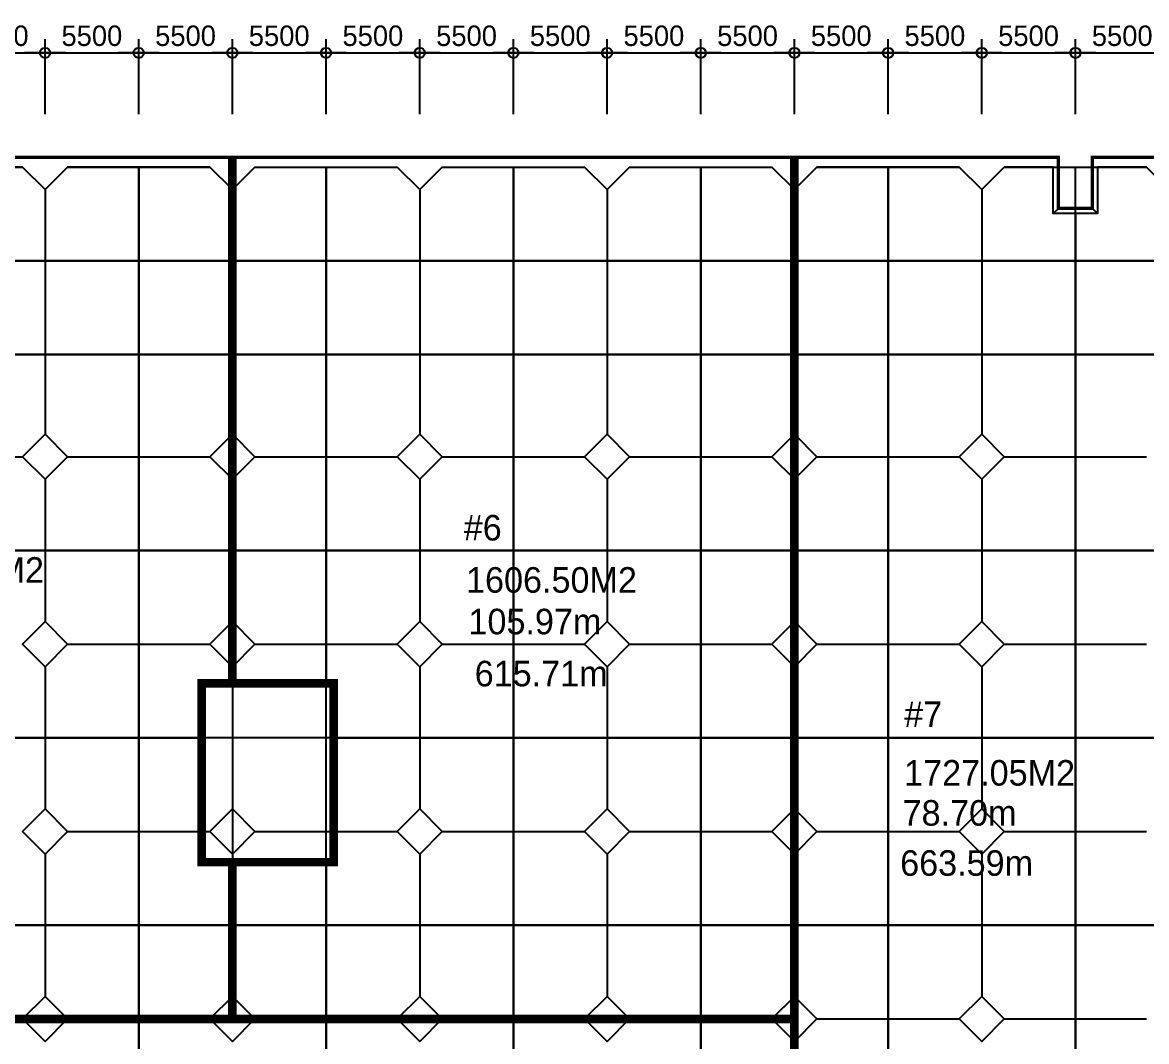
# Model space of a CAD drawing. Header units: millimetres. Extents: x -869187 to 1405794, y -1345622 to 197746.
# Drawn here: x 191406 to 257406, y -1069934 to -1010122 of the extents above; entities that cross this region are included whole.
import ezdxf

# ---------------------------------------------------------------- set-up
doc = ezdxf.new("R2010")
doc.units = ezdxf.units.MM
doc.header["$LTSCALE"] = 1000
doc.header["$MEASUREMENT"] = 0
doc.header["$PDSIZE"] = -10
doc.layers.get('0').update_dxf_attribs({"linetype": 'CONTINUOUS'})
doc.layers.get('Defpoints').update_dxf_attribs({"color": 171, "linetype": 'CONTINUOUS'})
doc.layers.add('NDIM', color=7, linetype='CONTINUOUS')
doc.layers.add('SAW-CUT', color=6, linetype='CONTINUOUS')
doc.styles.add('CGS', font='cgse', dxfattribs={"bigfont": 'cgs'})
doc.styles.add('나눔바른고딕', font='')
doc.styles.get('나눔바른고딕').set_extended_font_data('나눔바른고딕')
doc.dimstyles.new('NDIM 1200', dxfattribs={"dimscale": 500, "dimtxt": 3, "dimasz": 1, "dimexe": 2, "dimexo": 2, "dimgap": 1, "dimtad": 1, "dimdec": 0, "dimdsep": 46, "dimtxsty": 'CGS', "dimblk": 'DOT0', "dimcen": 1, "dimdle": 8, "dimclrd": 2, "dimclre": 2, "dimclrt": 2, "dimadec": 0, "dimazin": 0, "dimtfac": 1, "dimtdec": 0, "dimtix": 1, "dimtmove": 2, "dimatfit": 3, "dimldrblk": 'DOT0', "dimfxl": 1, "dimtolj": 1, "dimtzin": 0, "dimlwd": -1, "dimlwe": -1, "dimarcsym": 0})

# ---------------------------------------------------------------- blocks, each defined once
blk = doc.blocks.new('DOT0')
blk.add_line((-3, 0), (3, 0))
at = {"color": 6}
blk.add_circle((0, 0), 0.75, dxfattribs=at)
blk = doc.blocks.new('*D398')
at = {"layer": 'Defpoints', "color": 0, "ltscale": 0.4, "transparency": 16777216}
for p in [(192730, -1011909), (187230, -1016309), (192730, -1016309)]:
    blk.add_point(p, dxfattribs=at)
at = {"layer": 'NDIM', "ltscale": 0.4, "transparency": 16777216}
for p, q in [((187230, -1015509), (187230, -1011109)), ((192730, -1015509), (192730, -1011109)), ((187630, -1011909), (192330, -1011909))]:
    blk.add_line(p, q, dxfattribs=at)
at = {"layer": 'NDIM', "ltscale": 0.4, "transparency": 16777216, "xscale": 400, "yscale": 400, "zscale": 400, "rotation": 180}
blk.add_blockref('DOT0', (187230, -1011909), dxfattribs=at)
at = {"layer": 'NDIM', "ltscale": 0.4, "transparency": 16777216, "xscale": 400, "yscale": 400, "zscale": 400}
blk.add_blockref('DOT0', (192730, -1011909), dxfattribs=at)
at = {"layer": 'NDIM', "ltscale": 0.4, "transparency": 16777216, "insert": (189980, -1010909), "char_height": 1200, "attachment_point": 5, "style": 'CGS'}
blk.add_mtext('\\A1;5500', dxfattribs=at)
blk = doc.blocks.new('*D399')
at = {"layer": 'Defpoints', "color": 0, "ltscale": 0.4, "transparency": 16777216}
for p in [(198230, -1011909), (192730, -1016309), (198230, -1016309)]:
    blk.add_point(p, dxfattribs=at)
at = {"layer": 'NDIM', "ltscale": 0.4, "transparency": 16777216}
for p, q in [((192730, -1015509), (192730, -1011109)), ((198230, -1015509), (198230, -1011109)), ((193130, -1011909), (197830, -1011909))]:
    blk.add_line(p, q, dxfattribs=at)
at = {"layer": 'NDIM', "ltscale": 0.4, "transparency": 16777216, "xscale": 400, "yscale": 400, "zscale": 400, "rotation": 180}
blk.add_blockref('DOT0', (192730, -1011909), dxfattribs=at)
at = {"layer": 'NDIM', "ltscale": 0.4, "transparency": 16777216, "xscale": 400, "yscale": 400, "zscale": 400}
blk.add_blockref('DOT0', (198230, -1011909), dxfattribs=at)
at = {"layer": 'NDIM', "ltscale": 0.4, "transparency": 16777216, "insert": (195480, -1010909), "char_height": 1200, "attachment_point": 5, "style": 'CGS'}
blk.add_mtext('\\A1;5500', dxfattribs=at)
blk = doc.blocks.new('*D400')
at = {"layer": 'Defpoints', "color": 0, "ltscale": 0.4, "transparency": 16777216}
for p in [(203730, -1011909), (198230, -1016309), (203730, -1016309)]:
    blk.add_point(p, dxfattribs=at)
at = {"layer": 'NDIM', "ltscale": 0.4, "transparency": 16777216}
for p, q in [((198230, -1015509), (198230, -1011109)), ((203730, -1015509), (203730, -1011109)), ((198630, -1011909), (203330, -1011909))]:
    blk.add_line(p, q, dxfattribs=at)
at = {"layer": 'NDIM', "ltscale": 0.4, "transparency": 16777216, "xscale": 400, "yscale": 400, "zscale": 400, "rotation": 180}
blk.add_blockref('DOT0', (198230, -1011909), dxfattribs=at)
at = {"layer": 'NDIM', "ltscale": 0.4, "transparency": 16777216, "xscale": 400, "yscale": 400, "zscale": 400}
blk.add_blockref('DOT0', (203730, -1011909), dxfattribs=at)
at = {"layer": 'NDIM', "ltscale": 0.4, "transparency": 16777216, "insert": (200980, -1010909), "char_height": 1200, "attachment_point": 5, "style": 'CGS'}
blk.add_mtext('\\A1;5500', dxfattribs=at)
blk = doc.blocks.new('*D401')
at = {"layer": 'Defpoints', "color": 0, "ltscale": 0.4, "transparency": 16777216}
for p in [(209230, -1011909), (203730, -1016309), (209230, -1016309)]:
    blk.add_point(p, dxfattribs=at)
at = {"layer": 'NDIM', "ltscale": 0.4, "transparency": 16777216}
for p, q in [((203730, -1015509), (203730, -1011109)), ((209230, -1015509), (209230, -1011109)), ((204130, -1011909), (208830, -1011909))]:
    blk.add_line(p, q, dxfattribs=at)
at = {"layer": 'NDIM', "ltscale": 0.4, "transparency": 16777216, "xscale": 400, "yscale": 400, "zscale": 400, "rotation": 180}
blk.add_blockref('DOT0', (203730, -1011909), dxfattribs=at)
at = {"layer": 'NDIM', "ltscale": 0.4, "transparency": 16777216, "xscale": 400, "yscale": 400, "zscale": 400}
blk.add_blockref('DOT0', (209230, -1011909), dxfattribs=at)
at = {"layer": 'NDIM', "ltscale": 0.4, "transparency": 16777216, "insert": (206480, -1010909), "char_height": 1200, "attachment_point": 5, "style": 'CGS'}
blk.add_mtext('\\A1;5500', dxfattribs=at)
blk = doc.blocks.new('*D402')
at = {"layer": 'Defpoints', "color": 0, "ltscale": 0.4, "transparency": 16777216}
for p in [(214730, -1011909), (209230, -1016309), (214730, -1016309)]:
    blk.add_point(p, dxfattribs=at)
at = {"layer": 'NDIM', "ltscale": 0.4, "transparency": 16777216}
for p, q in [((209230, -1015509), (209230, -1011109)), ((214730, -1015509), (214730, -1011109)), ((209630, -1011909), (214330, -1011909))]:
    blk.add_line(p, q, dxfattribs=at)
at = {"layer": 'NDIM', "ltscale": 0.4, "transparency": 16777216, "xscale": 400, "yscale": 400, "zscale": 400, "rotation": 180}
blk.add_blockref('DOT0', (209230, -1011909), dxfattribs=at)
at = {"layer": 'NDIM', "ltscale": 0.4, "transparency": 16777216, "xscale": 400, "yscale": 400, "zscale": 400}
blk.add_blockref('DOT0', (214730, -1011909), dxfattribs=at)
at = {"layer": 'NDIM', "ltscale": 0.4, "transparency": 16777216, "insert": (211980, -1010909), "char_height": 1200, "attachment_point": 5, "style": 'CGS'}
blk.add_mtext('\\A1;5500', dxfattribs=at)
blk = doc.blocks.new('*D403')
at = {"layer": 'Defpoints', "color": 0, "ltscale": 0.4, "transparency": 16777216}
for p in [(220230, -1011909), (214730, -1016309), (220230, -1016309)]:
    blk.add_point(p, dxfattribs=at)
at = {"layer": 'NDIM', "ltscale": 0.4, "transparency": 16777216}
for p, q in [((214730, -1015509), (214730, -1011109)), ((220230, -1015509), (220230, -1011109)), ((215130, -1011909), (219830, -1011909))]:
    blk.add_line(p, q, dxfattribs=at)
at = {"layer": 'NDIM', "ltscale": 0.4, "transparency": 16777216, "xscale": 400, "yscale": 400, "zscale": 400, "rotation": 180}
blk.add_blockref('DOT0', (214730, -1011909), dxfattribs=at)
at = {"layer": 'NDIM', "ltscale": 0.4, "transparency": 16777216, "xscale": 400, "yscale": 400, "zscale": 400}
blk.add_blockref('DOT0', (220230, -1011909), dxfattribs=at)
at = {"layer": 'NDIM', "ltscale": 0.4, "transparency": 16777216, "insert": (217480, -1010909), "char_height": 1200, "attachment_point": 5, "style": 'CGS'}
blk.add_mtext('\\A1;5500', dxfattribs=at)
blk = doc.blocks.new('*D404')
at = {"layer": 'Defpoints', "color": 0, "ltscale": 0.4, "transparency": 16777216}
for p in [(225730, -1011909), (220230, -1016309), (225730, -1016309)]:
    blk.add_point(p, dxfattribs=at)
at = {"layer": 'NDIM', "ltscale": 0.4, "transparency": 16777216}
for p, q in [((220230, -1015509), (220230, -1011109)), ((225730, -1015509), (225730, -1011109)), ((220630, -1011909), (225330, -1011909))]:
    blk.add_line(p, q, dxfattribs=at)
at = {"layer": 'NDIM', "ltscale": 0.4, "transparency": 16777216, "xscale": 400, "yscale": 400, "zscale": 400, "rotation": 180}
blk.add_blockref('DOT0', (220230, -1011909), dxfattribs=at)
at = {"layer": 'NDIM', "ltscale": 0.4, "transparency": 16777216, "xscale": 400, "yscale": 400, "zscale": 400}
blk.add_blockref('DOT0', (225730, -1011909), dxfattribs=at)
at = {"layer": 'NDIM', "ltscale": 0.4, "transparency": 16777216, "insert": (222980, -1010909), "char_height": 1200, "attachment_point": 5, "style": 'CGS'}
blk.add_mtext('\\A1;5500', dxfattribs=at)
blk = doc.blocks.new('*D405')
at = {"layer": 'Defpoints', "color": 0, "ltscale": 0.4, "transparency": 16777216}
for p in [(231230, -1011909), (225730, -1016309), (231230, -1016309)]:
    blk.add_point(p, dxfattribs=at)
at = {"layer": 'NDIM', "ltscale": 0.4, "transparency": 16777216}
for p, q in [((225730, -1015509), (225730, -1011109)), ((231230, -1015509), (231230, -1011109)), ((226130, -1011909), (230830, -1011909))]:
    blk.add_line(p, q, dxfattribs=at)
at = {"layer": 'NDIM', "ltscale": 0.4, "transparency": 16777216, "xscale": 400, "yscale": 400, "zscale": 400, "rotation": 180}
blk.add_blockref('DOT0', (225730, -1011909), dxfattribs=at)
at = {"layer": 'NDIM', "ltscale": 0.4, "transparency": 16777216, "xscale": 400, "yscale": 400, "zscale": 400}
blk.add_blockref('DOT0', (231230, -1011909), dxfattribs=at)
at = {"layer": 'NDIM', "ltscale": 0.4, "transparency": 16777216, "insert": (228480, -1010909), "char_height": 1200, "attachment_point": 5, "style": 'CGS'}
blk.add_mtext('\\A1;5500', dxfattribs=at)
blk = doc.blocks.new('*D406')
at = {"layer": 'Defpoints', "color": 0, "ltscale": 0.4, "transparency": 16777216}
for p in [(236730, -1011909), (231230, -1016309), (236730, -1016309)]:
    blk.add_point(p, dxfattribs=at)
at = {"layer": 'NDIM', "ltscale": 0.4, "transparency": 16777216}
for p, q in [((231230, -1015509), (231230, -1011109)), ((236730, -1015509), (236730, -1011109)), ((231630, -1011909), (236330, -1011909))]:
    blk.add_line(p, q, dxfattribs=at)
at = {"layer": 'NDIM', "ltscale": 0.4, "transparency": 16777216, "xscale": 400, "yscale": 400, "zscale": 400, "rotation": 180}
blk.add_blockref('DOT0', (231230, -1011909), dxfattribs=at)
at = {"layer": 'NDIM', "ltscale": 0.4, "transparency": 16777216, "xscale": 400, "yscale": 400, "zscale": 400}
blk.add_blockref('DOT0', (236730, -1011909), dxfattribs=at)
at = {"layer": 'NDIM', "ltscale": 0.4, "transparency": 16777216, "insert": (233980, -1010909), "char_height": 1200, "attachment_point": 5, "style": 'CGS'}
blk.add_mtext('\\A1;5500', dxfattribs=at)
blk = doc.blocks.new('*D407')
at = {"layer": 'Defpoints', "color": 0, "ltscale": 0.4, "transparency": 16777216}
for p in [(242230, -1011909), (236730, -1016309), (242230, -1016309)]:
    blk.add_point(p, dxfattribs=at)
at = {"layer": 'NDIM', "ltscale": 0.4, "transparency": 16777216}
for p, q in [((236730, -1015509), (236730, -1011109)), ((242230, -1015509), (242230, -1011109)), ((237130, -1011909), (241830, -1011909))]:
    blk.add_line(p, q, dxfattribs=at)
at = {"layer": 'NDIM', "ltscale": 0.4, "transparency": 16777216, "xscale": 400, "yscale": 400, "zscale": 400, "rotation": 180}
blk.add_blockref('DOT0', (236730, -1011909), dxfattribs=at)
at = {"layer": 'NDIM', "ltscale": 0.4, "transparency": 16777216, "xscale": 400, "yscale": 400, "zscale": 400}
blk.add_blockref('DOT0', (242230, -1011909), dxfattribs=at)
at = {"layer": 'NDIM', "ltscale": 0.4, "transparency": 16777216, "insert": (239480, -1010909), "char_height": 1200, "attachment_point": 5, "style": 'CGS'}
blk.add_mtext('\\A1;5500', dxfattribs=at)
blk = doc.blocks.new('*D408')
at = {"layer": 'Defpoints', "color": 0, "ltscale": 0.4, "transparency": 16777216}
for p in [(247730, -1011909), (242230, -1016309), (247730, -1016309)]:
    blk.add_point(p, dxfattribs=at)
at = {"layer": 'NDIM', "ltscale": 0.4, "transparency": 16777216}
for p, q in [((242230, -1015509), (242230, -1011109)), ((247730, -1015509), (247730, -1011109)), ((242630, -1011909), (247330, -1011909))]:
    blk.add_line(p, q, dxfattribs=at)
at = {"layer": 'NDIM', "ltscale": 0.4, "transparency": 16777216, "xscale": 400, "yscale": 400, "zscale": 400, "rotation": 180}
blk.add_blockref('DOT0', (242230, -1011909), dxfattribs=at)
at = {"layer": 'NDIM', "ltscale": 0.4, "transparency": 16777216, "xscale": 400, "yscale": 400, "zscale": 400}
blk.add_blockref('DOT0', (247730, -1011909), dxfattribs=at)
at = {"layer": 'NDIM', "ltscale": 0.4, "transparency": 16777216, "insert": (244980, -1010909), "char_height": 1200, "attachment_point": 5, "style": 'CGS'}
blk.add_mtext('\\A1;5500', dxfattribs=at)
blk = doc.blocks.new('*D360')
at = {"layer": 'Defpoints', "color": 0, "ltscale": 0.4, "transparency": 16777216}
for p in [(253230, -1011909), (247730, -1016309), (253230, -1016309)]:
    blk.add_point(p, dxfattribs=at)
at = {"layer": 'NDIM', "ltscale": 0.4, "transparency": 16777216}
for p, q in [((247730, -1015509), (247730, -1011109)), ((253230, -1015509), (253230, -1011109)), ((248130, -1011909), (252830, -1011909))]:
    blk.add_line(p, q, dxfattribs=at)
at = {"layer": 'NDIM', "ltscale": 0.4, "transparency": 16777216, "xscale": 400, "yscale": 400, "zscale": 400, "rotation": 180}
blk.add_blockref('DOT0', (247730, -1011909), dxfattribs=at)
at = {"layer": 'NDIM', "ltscale": 0.4, "transparency": 16777216, "xscale": 400, "yscale": 400, "zscale": 400}
blk.add_blockref('DOT0', (253230, -1011909), dxfattribs=at)
at = {"layer": 'NDIM', "ltscale": 0.4, "transparency": 16777216, "insert": (250480, -1010909), "char_height": 1200, "attachment_point": 5, "style": 'CGS'}
blk.add_mtext('\\A1;5500', dxfattribs=at)
blk = doc.blocks.new('*D361')
at = {"layer": 'Defpoints', "color": 0, "ltscale": 0.4, "transparency": 16777216}
for p in [(258730, -1011909), (253230, -1016309), (258730, -1016309)]:
    blk.add_point(p, dxfattribs=at)
at = {"layer": 'NDIM', "ltscale": 0.4, "transparency": 16777216}
for p, q in [((253230, -1015509), (253230, -1011109)), ((258730, -1015509), (258730, -1011109)), ((253630, -1011909), (258330, -1011909))]:
    blk.add_line(p, q, dxfattribs=at)
at = {"layer": 'NDIM', "ltscale": 0.4, "transparency": 16777216, "xscale": 400, "yscale": 400, "zscale": 400, "rotation": 180}
blk.add_blockref('DOT0', (253230, -1011909), dxfattribs=at)
at = {"layer": 'NDIM', "ltscale": 0.4, "transparency": 16777216, "xscale": 400, "yscale": 400, "zscale": 400}
blk.add_blockref('DOT0', (258730, -1011909), dxfattribs=at)
at = {"layer": 'NDIM', "ltscale": 0.4, "transparency": 16777216, "insert": (255980, -1010909), "char_height": 1200, "attachment_point": 5, "style": 'CGS'}
blk.add_mtext('\\A1;5500', dxfattribs=at)

msp = doc.modelspace()

# ---------------------------------------------------------------- linework, layer by layer
at = {"color": 1, "ltscale": 10000, "const_width": 500}
for points in [[(203730.1, -1018034.5), (203730.1, -1048909.5), (201930.1, -1048909.5), (201930.1, -1059409.5), (203730.1, -1059409.5), (203730.1, -1068609.5), (170730.1, -1068609.5)], [(203730.1, -1068609.5), (236730.1, -1068609.5), (236730.1, -1018034.5)], [(203730.1, -1048909.5), (209680.1, -1048909.5), (209680.1, -1059409.5), (203730.1, -1059409.5)], [(236730.1, -1068609.5), (236730.1, -1096759.5), (236730.1, -1096809.5)]]:
    msp.add_lwpolyline(points, dxfattribs=at)
at = {"color": 2, "ltscale": 10000, "const_width": 200}
for points in [[(203730.1, -1018034.5), (203730.1, -1048909.5), (201930.1, -1048909.5), (201930.1, -1059409.5), (203730.1, -1059409.5), (203730.1, -1068609.5), (170730.1, -1068609.5), (170730.1, -1018034.5), (203730.1, -1018034.5)], [(236730.1, -1057609.5), (236730.1, -1018034.5), (203730.1, -1018034.5), (203730.1, -1048909.5), (209680.1, -1048909.5), (209680.1, -1059409.5), (203730.1, -1059409.5), (203730.1, -1068609.5), (236730.1, -1068609.5), (236730.1, -1057609.5)], [(236730.1, -1018034.5), (252230.1, -1018034.5), (252230.1, -1021034.5), (254230.1, -1021034.5), (254230.1, -1018034.5), (258730.1, -1018034.5), (258730.1, -1096809.5), (236730.1, -1096809.5), (236730.1, -1018034.5)], [(170730.1, -1068609.5), (170730.1, -1096809.5), (236730.1, -1096809.5), (236730.1, -1068609.5), (170730.1, -1068609.5)]]:
    msp.add_lwpolyline(points, dxfattribs=at)
at = {"color": 3, "ltscale": 10000}
msp.add_lwpolyline([(170730.1, -1018034.5), (203730.1, -1018034.5), (203730.1, -1068609.5), (170730.1, -1068609.5), (170730.1, -1018034.5)], dxfattribs=at)
at = {"color": 114, "ltscale": 10000, "true_color": 0x139b48}
for points in [[(203730.1, -1019933.7), (202405.8, -1018609.5), (194054.4, -1018609.5), (192730.1, -1019933.7), (191405.8, -1018609.5), (183054.4, -1018609.5), (181730.1, -1019933.7), (180405.8, -1018609.5), (172054.4, -1018609.5), (170730.1, -1019933.7), (170730.1, -1034285.2), (172054.4, -1035609.5), (170730.1, -1036933.7), (170730.1, -1045285.2), (172054.4, -1046609.5), (170730.1, -1047933.7), (170730.1, -1056285.2), (172054.4, -1057609.5), (170730.1, -1058933.7), (170730.1, -1067285.2), (172054.4, -1068609.5)], [(198230.1, -1018609.5), (198230.1, -1068609.5)], [(203730.1, -1048909.5), (203730.1, -1047933.7), (205054.4, -1046609.5), (203730.1, -1045285.2), (203730.1, -1036933.7), (205054.4, -1035609.5), (203730.1, -1034285.2), (203730.1, -1019933.7), (205054.4, -1018609.5), (213405.8, -1018609.5), (214730.1, -1019933.7), (216054.4, -1018609.5), (224405.8, -1018609.5), (225730.1, -1019933.7), (227054.4, -1018609.5), (235405.8, -1018609.5), (236730.1, -1019933.7)], [(209230.1, -1018609.5), (209230.1, -1048909.5)], [(220230.1, -1018609.5), (220230.1, -1068609.5)], [(231230.1, -1018609.5), (231230.1, -1068609.5)], [(258730.1, -1019933.7), (257405.8, -1018609.5), (254530.1, -1018609.5), (254530.1, -1021334.5), (251930.1, -1021334.5), (251930.1, -1018609.5), (249054.4, -1018609.5), (247730.1, -1019933.7), (246405.8, -1018609.5), (238054.4, -1018609.5), (236730.1, -1019933.7), (236730.1, -1034285.2), (238054.4, -1035609.5), (236730.1, -1036933.7), (236730.1, -1045285.2), (238054.4, -1046609.5), (236730.1, -1047933.7), (236730.1, -1056285.2), (238054.4, -1057609.5), (236730.1, -1058933.7), (236730.1, -1067285.2), (238054.4, -1068609.5), (236730.1, -1069933.7), (236730.1, -1078285.2)], [(242230.1, -1018609.5), (242230.1, -1095809.5)], [(192730.1, -1019933.7), (192730.1, -1034285.2)], [(214730.1, -1019933.7), (214730.1, -1034285.2)], [(225730.1, -1019933.7), (225730.1, -1034285.2)], [(247730.1, -1019933.7), (247730.1, -1034285.2)], [(252230.1, -1021034.5), (251930.1, -1021334.5)], [(253230.1, -1021334.5), (253230.1, -1095809.5)], [(254230.1, -1021034.5), (254530.1, -1021334.5)], [(170730.1, -1024109.5), (203730.1, -1024109.5)], [(203730.1, -1024109.5), (236730.1, -1024109.5)], [(236730.1, -1024109.5), (258730.1, -1024109.5)], [(170730.1, -1029609.5), (203730.1, -1029609.5)], [(203730.1, -1029609.5), (236730.1, -1029609.5)], [(236730.1, -1029609.5), (258730.1, -1029609.5)], [(192730.1, -1034285.2), (191405.8, -1035609.5), (192730.1, -1036933.7), (194054.4, -1035609.5), (192730.1, -1034285.2)], [(203730.1, -1034285.2), (202405.8, -1035609.5), (203730.1, -1036933.7)], [(214730.1, -1034285.2), (213405.8, -1035609.5), (214730.1, -1036933.7), (216054.4, -1035609.5), (214730.1, -1034285.2)], [(225730.1, -1034285.2), (224405.8, -1035609.5), (225730.1, -1036933.7), (227054.4, -1035609.5), (225730.1, -1034285.2)], [(236730.1, -1034285.2), (235405.8, -1035609.5), (236730.1, -1036933.7)], [(247730.1, -1034285.2), (246405.8, -1035609.5), (247730.1, -1036933.7), (249054.4, -1035609.5), (247730.1, -1034285.2)], [(183054.4, -1035609.5), (191405.8, -1035609.5)], [(194054.4, -1035609.5), (202405.8, -1035609.5)], [(205054.4, -1035609.5), (213405.8, -1035609.5)], [(216054.4, -1035609.5), (224405.8, -1035609.5)], [(227054.4, -1035609.5), (235405.8, -1035609.5)], [(238054.4, -1035609.5), (246405.8, -1035609.5)], [(249054.4, -1035609.5), (257405.8, -1035609.5)], [(192730.1, -1036933.7), (192730.1, -1045285.2)], [(214730.1, -1036933.7), (214730.1, -1045285.2)], [(225730.1, -1036933.7), (225730.1, -1045285.2)], [(247730.1, -1036933.7), (247730.1, -1045285.2)], [(170730.1, -1041109.5), (203730.1, -1041109.5)], [(203730.1, -1041109.5), (236730.1, -1041109.5)], [(236730.1, -1041109.5), (258730.1, -1041109.5)], [(192730.1, -1045285.2), (191405.8, -1046609.5), (192730.1, -1047933.7), (194054.4, -1046609.5), (192730.1, -1045285.2)], [(203730.1, -1045285.2), (202405.8, -1046609.5), (203730.1, -1047933.7)], [(214730.1, -1045285.2), (213405.8, -1046609.5), (214730.1, -1047933.7), (216054.4, -1046609.5), (214730.1, -1045285.2)], [(225730.1, -1045285.2), (224405.8, -1046609.5), (225730.1, -1047933.7), (227054.4, -1046609.5), (225730.1, -1045285.2)], [(236730.1, -1045285.2), (235405.8, -1046609.5), (236730.1, -1047933.7)], [(247730.1, -1045285.2), (246405.8, -1046609.5), (247730.1, -1047933.7), (249054.4, -1046609.5), (247730.1, -1045285.2)], [(194054.4, -1046609.5), (202405.8, -1046609.5)], [(205054.4, -1046609.5), (213405.8, -1046609.5)], [(216054.4, -1046609.5), (224405.8, -1046609.5)], [(227054.4, -1046609.5), (235405.8, -1046609.5)], [(238054.4, -1046609.5), (246405.8, -1046609.5)], [(249054.4, -1046609.5), (257405.8, -1046609.5)], [(192730.1, -1047933.7), (192730.1, -1056285.2)], [(214730.1, -1047933.7), (214730.1, -1056285.2)], [(225730.1, -1047933.7), (225730.1, -1056285.2)], [(247730.1, -1047933.7), (247730.1, -1056285.2)], [(170730.1, -1052109.5), (201930.1, -1052109.5)], [(209680.1, -1052109.5), (236730.1, -1052109.5)], [(236730.1, -1052109.5), (258730.1, -1052109.5)], [(192730.1, -1056285.2), (191405.8, -1057609.5), (192730.1, -1058933.7), (194054.4, -1057609.5), (192730.1, -1056285.2)], [(214730.1, -1056285.2), (213405.8, -1057609.5), (214730.1, -1058933.7), (216054.4, -1057609.5), (214730.1, -1056285.2)], [(225730.1, -1056285.2), (224405.8, -1057609.5), (225730.1, -1058933.7), (227054.4, -1057609.5), (225730.1, -1056285.2)], [(236730.1, -1056285.2), (235405.8, -1057609.5), (236730.1, -1058933.7)], [(247730.1, -1056285.2), (246405.8, -1057609.5), (247730.1, -1058933.7), (249054.4, -1057609.5), (247730.1, -1056285.2)], [(194054.4, -1057609.5), (201930.1, -1057609.5)], [(209680.1, -1057609.5), (213405.8, -1057609.5)], [(216054.4, -1057609.5), (224405.8, -1057609.5)], [(227054.4, -1057609.5), (235405.8, -1057609.5)], [(238054.4, -1057609.5), (246405.8, -1057609.5)], [(249054.4, -1057609.5), (257405.8, -1057609.5)], [(192730.1, -1058933.7), (192730.1, -1067285.2)], [(214730.1, -1058933.7), (214730.1, -1067285.2)], [(225730.1, -1058933.7), (225730.1, -1067285.2)], [(247730.1, -1058933.7), (247730.1, -1067285.2)], [(236730.1, -1067285.2), (235405.8, -1068609.5), (227054.4, -1068609.5), (225730.1, -1067285.2), (224405.8, -1068609.5), (216054.4, -1068609.5), (214730.1, -1067285.2), (213405.8, -1068609.5), (205054.4, -1068609.5), (203730.1, -1067285.2), (203730.1, -1059409.5)], [(209230.1, -1059409.5), (209230.1, -1068609.5)], [(170730.1, -1063109.5), (203730.1, -1063109.5)], [(203730.1, -1063109.5), (236730.1, -1063109.5)], [(236730.1, -1063109.5), (258730.1, -1063109.5)], [(191405.8, -1068609.5), (192730.1, -1067285.2), (194054.4, -1068609.5)], [(203730.1, -1067285.2), (202405.8, -1068609.5)], [(247730.1, -1067285.2), (246405.8, -1068609.5), (247730.1, -1069933.7), (249054.4, -1068609.5), (247730.1, -1067285.2)], [(183054.4, -1068609.5), (191405.8, -1068609.5), (192730.1, -1069933.7), (194054.4, -1068609.5), (202405.8, -1068609.5), (203730.1, -1069933.7), (205054.4, -1068609.5)], [(198230.1, -1068609.5), (198230.1, -1095809.5)], [(209230.1, -1068609.5), (209230.1, -1095809.5)], [(216054.4, -1068609.5), (214730.1, -1069933.7), (213405.8, -1068609.5)], [(220230.1, -1068609.5), (220230.1, -1095809.5)], [(227054.4, -1068609.5), (225730.1, -1069933.7), (224405.8, -1068609.5)], [(231230.1, -1068609.5), (231230.1, -1095809.5)], [(236730.1, -1069933.7), (235405.8, -1068609.5)], [(238054.4, -1068609.5), (246405.8, -1068609.5)], [(249054.4, -1068609.5), (257405.8, -1068609.5)]]:
    msp.add_lwpolyline(points, dxfattribs=at)
at = {"layer": 'SAW-CUT', "ltscale": 10000}
for p, q in [((183054.4, -1018609.5), (191405.8, -1018609.5)), ((194054.4, -1018609.5), (202405.8, -1018609.5)), ((198230.1, -1095809.5), (198230.1, -1018609.5)), ((205054.4, -1018609.5), (213405.8, -1018609.5)), ((209230.1, -1095809.5), (209230.1, -1018609.5)), ((216054.4, -1018609.5), (224405.8, -1018609.5)), ((220230.1, -1095809.5), (220230.1, -1018609.5)), ((227054.4, -1018609.5), (235405.8, -1018609.5)), ((231230.1, -1095809.5), (231230.1, -1018609.5)), ((238054.4, -1018609.5), (246405.8, -1018609.5)), ((242230.1, -1095809.5), (242230.1, -1018609.5)), ((249054.4, -1018609.5), (257405.8, -1018609.5)), ((253230.1, -1095809.5), (253230.1, -1018609.5)), ((192730.1, -1019933.7), (192730.1, -1034285.2)), ((203730.1, -1019933.7), (203730.1, -1034285.2)), ((214730.1, -1019933.7), (214730.1, -1034285.2)), ((225730.1, -1019933.7), (225730.1, -1034285.2)), ((236730.1, -1019933.7), (236730.1, -1034285.2)), ((247730.1, -1019933.7), (247730.1, -1034285.2)), ((269630.1, -1024109.5), (105180.1, -1024109.5)), ((269630.1, -1029609.5), (105180.1, -1029609.5)), ((194054.4, -1035609.5), (202405.8, -1035609.5)), ((205054.4, -1035609.5), (213405.8, -1035609.5)), ((216054.4, -1035609.5), (224405.8, -1035609.5)), ((227054.4, -1035609.5), (235405.8, -1035609.5)), ((238054.4, -1035609.5), (246405.8, -1035609.5)), ((249054.4, -1035609.5), (257405.8, -1035609.5)), ((192730.1, -1036933.7), (192730.1, -1045285.2)), ((203730.1, -1036933.7), (203730.1, -1045285.2)), ((214730.1, -1036933.7), (214730.1, -1045285.2)), ((225730.1, -1036933.7), (225730.1, -1045285.2)), ((236730.1, -1036933.7), (236730.1, -1045285.2)), ((247730.1, -1036933.7), (247730.1, -1045285.2)), ((276255.1, -1041109.5), (105180.1, -1041109.5)), ((194054.4, -1046609.5), (202405.8, -1046609.5)), ((205054.4, -1046609.5), (213405.8, -1046609.5)), ((216054.4, -1046609.5), (224405.8, -1046609.5)), ((227054.4, -1046609.5), (235405.8, -1046609.5)), ((238054.4, -1046609.5), (246405.8, -1046609.5)), ((249054.4, -1046609.5), (257405.8, -1046609.5)), ((192730.1, -1047933.7), (192730.1, -1056285.2)), ((203730.1, -1047933.7), (203730.1, -1056285.2)), ((214730.1, -1047933.7), (214730.1, -1056285.2)), ((225730.1, -1047933.7), (225730.1, -1056285.2)), ((236730.1, -1047933.7), (236730.1, -1056285.2)), ((247730.1, -1047933.7), (247730.1, -1056285.2)), ((276255.1, -1052109.5), (105180.1, -1052109.5)), ((194054.4, -1057609.5), (202405.8, -1057609.5)), ((205054.4, -1057609.5), (213405.8, -1057609.5)), ((216054.4, -1057609.5), (224405.8, -1057609.5)), ((227054.4, -1057609.5), (235405.8, -1057609.5)), ((238054.4, -1057609.5), (246405.8, -1057609.5)), ((249054.4, -1057609.5), (257405.8, -1057609.5)), ((192730.1, -1058933.7), (192730.1, -1067285.2)), ((203730.1, -1058933.7), (203730.1, -1067285.2)), ((214730.1, -1058933.7), (214730.1, -1067285.2)), ((225730.1, -1058933.7), (225730.1, -1067285.2)), ((236730.1, -1058933.7), (236730.1, -1067285.2)), ((247730.1, -1058933.7), (247730.1, -1067285.2)), ((276255.1, -1063109.5), (105180.1, -1063109.5)), ((194054.4, -1068609.5), (202405.8, -1068609.5)), ((205054.4, -1068609.5), (213405.8, -1068609.5)), ((216054.4, -1068609.5), (224405.8, -1068609.5)), ((227054.4, -1068609.5), (235405.8, -1068609.5)), ((238054.4, -1068609.5), (246405.8, -1068609.5)), ((249054.4, -1068609.5), (257405.8, -1068609.5))]:
    msp.add_line(p, q, dxfattribs=at)
for points in [[(191405.8, -1018609.5), (192730.1, -1019933.7), (194054.4, -1018609.5)], [(202405.8, -1018609.5), (203730.1, -1019933.7), (205054.4, -1018609.5)], [(213405.8, -1018609.5), (214730.1, -1019933.7), (216054.4, -1018609.5)], [(224405.8, -1018609.5), (225730.1, -1019933.7), (227054.4, -1018609.5)], [(235405.8, -1018609.5), (236730.1, -1019933.7), (238054.4, -1018609.5)], [(246405.8, -1018609.5), (247730.1, -1019933.7), (249054.4, -1018609.5)]]:
    msp.add_lwpolyline(points, dxfattribs=at)
for points in [[(192730.1, -1034285.2), (191405.8, -1035609.5), (192730.1, -1036933.7), (194054.4, -1035609.5)], [(203730.1, -1034285.2), (202405.8, -1035609.5), (203730.1, -1036933.7), (205054.4, -1035609.5)], [(214730.1, -1034285.2), (213405.8, -1035609.5), (214730.1, -1036933.7), (216054.4, -1035609.5)], [(225730.1, -1034285.2), (224405.8, -1035609.5), (225730.1, -1036933.7), (227054.4, -1035609.5)], [(236730.1, -1034285.2), (235405.8, -1035609.5), (236730.1, -1036933.7), (238054.4, -1035609.5)], [(247730.1, -1034285.2), (246405.8, -1035609.5), (247730.1, -1036933.7), (249054.4, -1035609.5)], [(192730.1, -1045285.2), (191405.8, -1046609.5), (192730.1, -1047933.7), (194054.4, -1046609.5)], [(203730.1, -1045285.2), (202405.8, -1046609.5), (203730.1, -1047933.7), (205054.4, -1046609.5)], [(214730.1, -1045285.2), (213405.8, -1046609.5), (214730.1, -1047933.7), (216054.4, -1046609.5)], [(225730.1, -1045285.2), (224405.8, -1046609.5), (225730.1, -1047933.7), (227054.4, -1046609.5)], [(236730.1, -1045285.2), (235405.8, -1046609.5), (236730.1, -1047933.7), (238054.4, -1046609.5)], [(247730.1, -1045285.2), (246405.8, -1046609.5), (247730.1, -1047933.7), (249054.4, -1046609.5)], [(192730.1, -1056285.2), (191405.8, -1057609.5), (192730.1, -1058933.7), (194054.4, -1057609.5)], [(203730.1, -1056285.2), (202405.8, -1057609.5), (203730.1, -1058933.7), (205054.4, -1057609.5)], [(214730.1, -1056285.2), (213405.8, -1057609.5), (214730.1, -1058933.7), (216054.4, -1057609.5)], [(225730.1, -1056285.2), (224405.8, -1057609.5), (225730.1, -1058933.7), (227054.4, -1057609.5)], [(236730.1, -1056285.2), (235405.8, -1057609.5), (236730.1, -1058933.7), (238054.4, -1057609.5)], [(247730.1, -1056285.2), (246405.8, -1057609.5), (247730.1, -1058933.7), (249054.4, -1057609.5)], [(192730.1, -1067285.2), (191405.8, -1068609.5), (192730.1, -1069933.7), (194054.4, -1068609.5)], [(203730.1, -1067285.2), (202405.8, -1068609.5), (203730.1, -1069933.7), (205054.4, -1068609.5)], [(214730.1, -1067285.2), (213405.8, -1068609.5), (214730.1, -1069933.7), (216054.4, -1068609.5)], [(225730.1, -1067285.2), (224405.8, -1068609.5), (225730.1, -1069933.7), (227054.4, -1068609.5)], [(236730.1, -1067285.2), (235405.8, -1068609.5), (236730.1, -1069933.7), (238054.4, -1068609.5)], [(247730.1, -1067285.2), (246405.8, -1068609.5), (247730.1, -1069933.7), (249054.4, -1068609.5)]]:
    msp.add_lwpolyline(points, close=True, dxfattribs=at)

# ---------------------------------------------------------------- texts
at = {"ltscale": 10000, "style": '나눔바른고딕'}
for s, p in [('#6', (217313.8, -1040525.9)), ('#7', (243177.9, -1051476.5))]:
    msp.add_text(s, height=1500, dxfattribs=at).set_placement(p)
at = {"color": 2, "ltscale": 10000, "style": '나눔바른고딕'}
for s, p in [('1650.08M2 ', (182632, -1043005.7)), ('1606.50M2 ', (217449.1, -1043590.9)), ('1727.05M2 ', (243173.8, -1054914.1))]:
    msp.add_text(s, height=1500, dxfattribs=at).set_placement(p)
at = {"color": 1, "ltscale": 10000, "style": '나눔바른고딕'}
for s, p in [('105.97m', (217591.3, -1046033.4)), ('78.70m', (243083.4, -1057265.8))]:
    msp.add_text(s, height=1500, dxfattribs=at).set_placement(p)
at = {"color": 114, "ltscale": 10000, "true_color": 0x139b48, "style": '나눔바른고딕'}
for s, p in [('615.71m', (217958.4, -1049086.2)), ('663.59m', (242939.7, -1060207.5))]:
    msp.add_text(s, height=1500, dxfattribs=at).set_placement(p)

# ---------------------------------------------------------------- dimensions: what is measured, and where the dimension line sits
at = {"layer": 'NDIM', "ltscale": 0.4}
for base, p1, p2, picture, middle in [((192730.1, -1011909.5), (187230.1, -1016309.5), (192730.1, -1016309.5), '*D398', (189980.1, -1010909.5)), ((198230.1, -1011909.5), (192730.1, -1016309.5), (198230.1, -1016309.5), '*D399', (195480.1, -1010909.5)), ((203730.1, -1011909.5), (198230.1, -1016309.5), (203730.1, -1016309.5), '*D400', (200980.1, -1010909.5)), ((209230.1, -1011909.5), (203730.1, -1016309.5), (209230.1, -1016309.5), '*D401', (206480.1, -1010909.5)), ((214730.1, -1011909.5), (209230.1, -1016309.5), (214730.1, -1016309.5), '*D402', (211980.1, -1010909.5)), ((220230.1, -1011909.5), (214730.1, -1016309.5), (220230.1, -1016309.5), '*D403', (217480.1, -1010909.5)), ((225730.1, -1011909.5), (220230.1, -1016309.5), (225730.1, -1016309.5), '*D404', (222980.1, -1010909.5)), ((231230.1, -1011909.5), (225730.1, -1016309.5), (231230.1, -1016309.5), '*D405', (228480.1, -1010909.5)), ((236730.1, -1011909.5), (231230.1, -1016309.5), (236730.1, -1016309.5), '*D406', (233980.1, -1010909.5)), ((242230.1, -1011909.5), (236730.1, -1016309.5), (242230.1, -1016309.5), '*D407', (239480.1, -1010909.5)), ((247730.1, -1011909.5), (242230.1, -1016309.5), (247730.1, -1016309.5), '*D408', (244980.1, -1010909.5)), ((253230.1, -1011909.5), (247730.1, -1016309.5), (253230.1, -1016309.5), '*D360', (250480.1, -1010909.5)), ((258730.1, -1011909.5), (253230.1, -1016309.5), (258730.1, -1016309.5), '*D361', (255980.1, -1010909.5))]:
    dim = msp.add_linear_dim(base=base, p1=p1, p2=p2, dimstyle='NDIM 1200', override={"dimscale": 400, "dimclrd": 256, "dimclre": 256, "dimclrt": 256}, dxfattribs=at)
    dim.commit()
    dim.dimension.update_dxf_attribs({"geometry": picture, "text_midpoint": middle})

doc.saveas('drawing.dxf')
